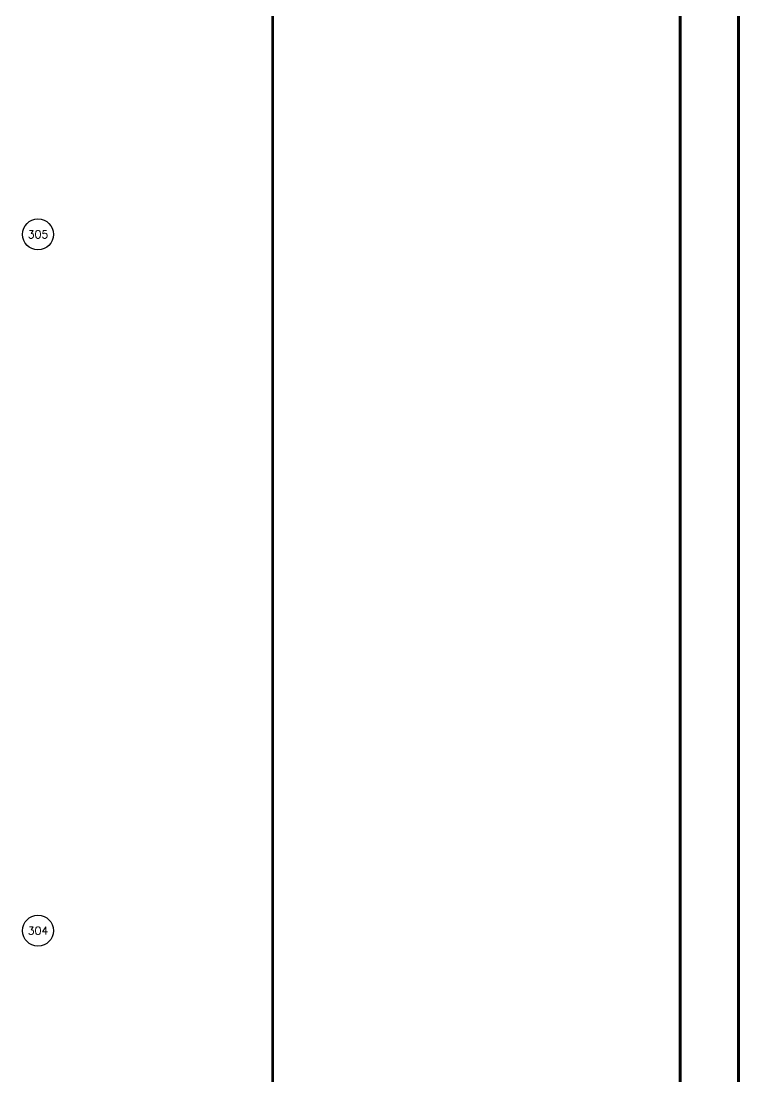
# Model space of a CAD drawing. Extents: x -1396510 to 1250330, y -1892470 to 1623980.
# Drawn here: x 236195 to 254714, y -1329829 to -1302612 of the extents above; entities that cross this region are included whole.
import ezdxf
from ezdxf.enums import TextEntityAlignment as Align

# ---------------------------------------------------------------- set-up
doc = ezdxf.new("R2010")
doc.units = 0
doc.header["$LTSCALE"] = 1000
doc.header["$MEASUREMENT"] = 0
doc.layers.get('Defpoints').update_dxf_attribs({"color": 210})
doc.layers.add('0-cxFrame', color=155, linetype='Continuous')
doc.layers.add('A-AXIS-D', color=1, linetype='Continuous')
doc.layers.add('0-cxText', color=131, linetype='Continuous', lineweight=25)
doc.layers.add('A-云线2', color=3, linetype='Continuous', plot=False)
doc.styles.add('_TCH_AXIS', font='COMPLEX', dxfattribs={"bigfont": 'GBCBIG'})
doc.styles.add('cx_tuming', font='simhei.ttf')
doc.styles.add('cx_tuqian1', font='')
doc.styles.add('黑体', font='simhei.ttf', dxfattribs={"height": 12})
doc.styles.get('cx_tuqian1').set_extended_font_data('SimSun')

# ---------------------------------------------------------------- blocks, each defined once
blk = doc.blocks.new('世赫3#厂房一层0821')
at = {"layer": 'A-AXIS-D'}
for centre in [(218703.7, -20035.7), (218703.7, -37985.7)]:
    blk.add_circle(centre, 400, dxfattribs=at)
at = {"layer": 'A-AXIS-D', "color": 7, "style": '_TCH_AXIS'}
for s, height, p, p2 in [('305', 206.28, (218443.4, -20138.9), (218964.1, -20138.9)), ('304', 199.75, (218442.2, -38085.6), (218965.3, -38085.6))]:
    blk.add_text(s, height=height, dxfattribs=at).set_placement(p, p2, align=Align.FIT)
blk = doc.blocks.new('zjcx_T0(Dragon)')
at = {"layer": '0-cxFrame', "const_width": 50}
blk.add_lwpolyline([(0, 82100), (-7000, 82100), (-7000, 0), (0, 0)], close=True, dxfattribs=at)
blk = doc.blocks.new('TK22.A0+2 L(Dragon)')
at = {"layer": '0-cxFrame', "color": 7, "const_width": 0.5}
blk.add_lwpolyline([(0, 0), (-1783, 0), (-1783, 841), (0, 841)], close=True, dxfattribs=at)
at = {"layer": '0-cxFrame', "const_width": 0.5}
for points in [[(-80, 10), (-1763, 10), (-1763, 831), (-80, 831)], [(-10, 10), (-80, 10), (-80, 831), (-10, 831)]]:
    blk.add_lwpolyline(points, close=True, dxfattribs=at)
at = {"layer": '0-cxFrame', "xscale": 0.01, "yscale": 0.01, "zscale": 0.01}
blk.add_blockref('zjcx_T0(Dragon)', (-10, 10), dxfattribs=at)
at = {"style": '黑体', "flags": 4}
blk.add_attdef('图幅', text='', height=3.3, dxfattribs=at).set_placement((-40, 3), align=Align.RIGHT)
at = {"layer": '0-cxText', "flags": 4}
for tag, height, style, p in [('建设单位', 3.5, 'cx_tuming', (-45, 240)), ('项目名称', 3.5, 'cx_tuming', (-45, 210)), ('子项名称', 3.5, 'cx_tuming', (-45, 180)), ('工程编号', 3.3, 'cx_tuqian1', (-35, 165)), ('图名1', 3.5, 'cx_tuming', (-45, 87)), ('图名2', 3.5, 'cx_tuming', (-45, 79)), ('图名3', 3.5, 'cx_tuming', (-45, 71)), ('出图日期', 3.3, 'cx_tuqian1', (-39, 60)), ('专业', 3.3, 'cx_tuqian1', (-55, 52)), ('图号', 3.3, 'cx_tuqian1', (-55, 44)), ('版次', 3.3, 'cx_tuqian1', (-20, 44))]:
    blk.add_attdef(tag, text='', height=height, dxfattribs=dict(at, style=style)).set_placement(p, align=Align.MIDDLE)
at = {"layer": 'Defpoints', "color": 6, "flags": 4}
for tag, height, style, p in [('tufu', 3.3, '黑体', (-12, 12)), ('dwfname', 4, 'cx_tuqian1', (-80, 3))]:
    blk.add_attdef(tag, text='', height=height, dxfattribs=dict(at, style=style)).set_placement(p, align=Align.RIGHT)

msp = doc.modelspace()

# ---------------------------------------------------------------- block references
at = {"layer": '0-cxFrame', "xscale": 150, "yscale": 150, "zscale": 150}
msp.add_blockref('TK22.A0+2 L(Dragon)', (254676.2, -1383290), dxfattribs=at)
at = {"layer": 'A-云线2'}
msp.add_blockref('世赫3#厂房一层0821', (17925.8, -1288074), dxfattribs=at)

doc.saveas('drawing.dxf')
